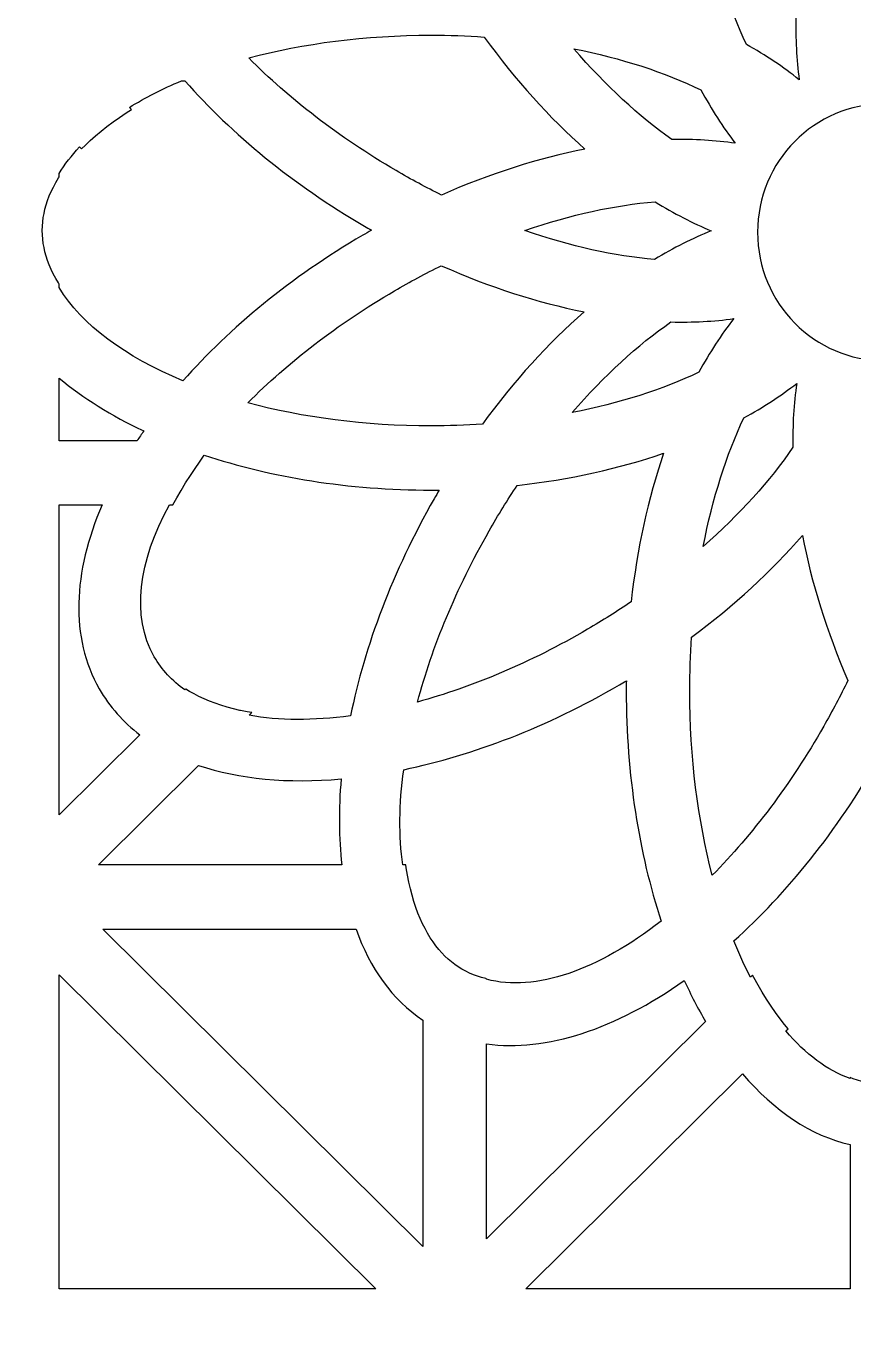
# Model space of a CAD drawing. Header units: centimetres. Extents: x -1.11 to 1.11, y -4.33 to 4.33.
# Drawn here: x -0.566 to -0.013, y 2.829 to 3.694 of the extents above; entities that cross this region are included whole.
import ezdxf

# ---------------------------------------------------------------- set-up
doc = ezdxf.new("R2010")
doc.units = ezdxf.units.CM
doc.header["$MEASUREMENT"] = 0
doc.layers.add('Layer 1', color=7, linetype='Continuous')

msp = doc.modelspace()

# ---------------------------------------------------------------- linework, layer by layer
at = {"layer": 'Layer 1', "color": 242}
for points, knots in [([(1.10974, 4.33144), (1.10974, 4.33144), (1.10974, 4.24064), (1.10974, 4.24064), (1.10974, 4.24064), (1.10974, 4.24064), (1.10974, 4.18115), (1.10974, 4.18115), (1.10974, 4.18115), (1.10974, 4.18115), (1.10974, 3.74601), (1.10974, 3.74601), (1.10974, 3.74601), (1.10974, 3.74601), (1.10974, 3.68652), (1.10974, 3.68652), (1.10974, 3.68652), (1.10974, 3.68652), (1.10974, 3.67418), (1.10974, 3.67418), (1.10974, 3.67418), (1.10974, 3.67418), (1.10974, 3.61469), (1.10974, 3.61469), (1.10974, 3.61469), (1.10974, 3.61469), (1.10974, 3.17955), (1.10974, 3.17955), (1.10974, 3.17955), (1.10974, 3.17955), (1.10974, 3.12006), (1.10974, 3.12006), (1.10974, 3.12006), (1.10974, 3.12006), (1.10974, 3.10772), (1.10974, 3.10772), (1.10974, 3.10772), (1.10974, 3.10772), (1.10974, 3.04823), (1.10974, 3.04823), (1.10974, 3.04823), (1.10974, 3.04823), (1.10974, 2.61308), (1.10974, 2.61308), (1.10974, 2.61308), (1.10974, 2.61308), (1.10974, 2.5536), (1.10974, 2.5536), (1.10974, 2.5536), (1.10974, 2.5536), (1.10974, 2.54125), (1.10974, 2.54125), (1.10974, 2.54125), (1.10974, 2.54125), (1.10974, 2.48176), (1.10974, 2.48176), (1.10974, 2.48176), (1.10974, 2.48176), (1.10974, 2.04662), (1.10974, 2.04662), (1.10974, 2.04662), (1.10974, 2.04662), (1.10974, 1.98713), (1.10974, 1.98713), (1.10974, 1.98713), (1.10974, 1.98713), (1.10974, 1.97479), (1.10974, 1.97479), (1.10974, 1.97479), (1.10974, 1.97479), (1.10974, 1.9153), (1.10974, 1.9153), (1.10974, 1.9153), (1.10974, 1.9153), (1.10974, 1.48016), (1.10974, 1.48016), (1.10974, 1.48016), (1.10974, 1.48016), (1.10974, 1.42067), (1.10974, 1.42067), (1.10974, 1.42067), (1.10974, 1.42067), (1.10974, 1.40833), (1.10974, 1.40833), (1.10974, 1.40833), (1.10974, 1.40833), (1.10974, 1.34884), (1.10974, 1.34884), (1.10974, 1.34884), (1.10974, 1.34884), (1.10974, 0.91369), (1.10974, 0.91369), (1.10974, 0.91369), (1.10974, 0.91369), (1.10974, 0.85421), (1.10974, 0.85421), (1.10974, 0.85421), (1.10974, 0.85421), (1.10974, 0.84186), (1.10974, 0.84186), (1.10974, 0.84186), (1.10974, 0.84186), (1.10974, 0.78238), (1.10974, 0.78238), (1.10974, 0.78238), (1.10974, 0.78238), (1.10974, 0.34723), (1.10974, 0.34723), (1.10974, 0.34723), (1.10974, 0.34723), (1.10974, 0.28774), (1.10974, 0.28774), (1.10974, 0.28774), (1.10974, 0.28774), (1.10974, 0.2754), (1.10974, 0.2754), (1.10974, 0.2754), (1.10974, 0.2754), (1.10974, 0.21591), (1.10974, 0.21591), (1.10974, 0.21591), (1.10974, 0.21591), (1.10974, -0.21923), (1.10974, -0.21923), (1.10974, -0.21923), (1.10974, -0.21923), (1.10974, -0.27872), (1.10974, -0.27872), (1.10974, -0.27872), (1.10974, -0.27872), (1.10974, -0.29106), (1.10974, -0.29106), (1.10974, -0.29106), (1.10974, -0.29106), (1.10974, -0.35055), (1.10974, -0.35055), (1.10974, -0.35055), (1.10974, -0.35055), (1.10974, -0.78569), (1.10974, -0.78569), (1.10974, -0.78569), (1.10974, -0.78569), (1.10974, -0.84518), (1.10974, -0.84518), (1.10974, -0.84518), (1.10974, -0.84518), (1.10974, -0.85752), (1.10974, -0.85752), (1.10974, -0.85752), (1.10974, -0.85752), (1.10974, -0.91701), (1.10974, -0.91701), (1.10974, -0.91701), (1.10974, -0.91701), (1.10974, -1.35216), (1.10974, -1.35216), (1.10974, -1.35216), (1.10974, -1.35216), (1.10974, -1.41164), (1.10974, -1.41164), (1.10974, -1.41164), (1.10974, -1.41164), (1.10974, -1.42399), (1.10974, -1.42399), (1.10974, -1.42399), (1.10974, -1.42399), (1.10974, -1.48348), (1.10974, -1.48348), (1.10974, -1.48348), (1.10974, -1.48348), (1.10974, -1.91862), (1.10974, -1.91862), (1.10974, -1.91862), (1.10974, -1.91862), (1.10974, -1.97811), (1.10974, -1.97811), (1.10974, -1.97811), (1.10974, -1.97811), (1.10974, -1.99045), (1.10974, -1.99045), (1.10974, -1.99045), (1.10974, -1.99045), (1.10974, -2.04994), (1.10974, -2.04994), (1.10974, -2.04994), (1.10974, -2.04994), (1.10974, -2.48508), (1.10974, -2.48508), (1.10974, -2.48508), (1.10974, -2.48508), (1.10974, -2.54457), (1.10974, -2.54457), (1.10974, -2.54457), (1.10974, -2.54457), (1.10974, -2.55691), (1.10974, -2.55691), (1.10974, -2.55691), (1.10974, -2.55691), (1.10974, -2.6164), (1.10974, -2.6164), (1.10974, -2.6164), (1.10974, -2.6164), (1.10974, -3.05155), (1.10974, -3.05155), (1.10974, -3.05155), (1.10974, -3.05155), (1.10974, -3.11103), (1.10974, -3.11103), (1.10974, -3.11103), (1.10974, -3.11103), (1.10974, -3.12338), (1.10974, -3.12338), (1.10974, -3.12338), (1.10974, -3.12338), (1.10974, -3.18286), (1.10974, -3.18286), (1.10974, -3.18286), (1.10974, -3.18286), (1.10974, -3.61801), (1.10974, -3.61801), (1.10974, -3.61801), (1.10974, -3.61801), (1.10974, -3.6775), (1.10974, -3.6775), (1.10974, -3.6775), (1.10974, -3.6775), (1.10974, -3.68984), (1.10974, -3.68984), (1.10974, -3.68984), (1.10974, -3.68984), (1.10974, -3.74933), (1.10974, -3.74933), (1.10974, -3.74933), (1.10974, -3.74933), (1.10974, -4.18447), (1.10974, -4.18447), (1.10974, -4.18447), (1.10974, -4.18447), (1.10974, -4.24396), (1.10974, -4.24396), (1.10974, -4.24396), (1.10974, -4.24396), (1.10974, -4.33143), (1.10974, -4.33143), (1.10974, -4.33143), (1.10974, -4.33143), (0.68678, -4.33143), (0.68678, -4.33143), (0.68678, -4.33143), (0.68678, -4.33143), (0.6268, -4.33143), (0.6268, -4.33143), (0.6268, -4.33143), (0.6268, -4.33143), (0.52285, -4.33143), (0.52285, -4.33143), (0.52285, -4.33143), (0.52285, -4.33143), (0.46287, -4.33143), (0.46287, -4.33143), (0.46287, -4.33143), (0.46287, -4.33143), (0.11565, -4.33143), (0.11565, -4.33143), (0.11565, -4.33143), (0.11565, -4.33143), (0.05567, -4.33143), (0.05567, -4.33143), (0.05567, -4.33143), (0.05567, -4.33143), (-0.04828, -4.33143), (-0.04828, -4.33143), (-0.04828, -4.33143), (-0.04828, -4.33143), (-0.10825, -4.33143), (-0.10825, -4.33143), (-0.10825, -4.33143), (-0.10825, -4.33143), (-0.45548, -4.33143), (-0.45548, -4.33143), (-0.45548, -4.33143), (-0.45548, -4.33143), (-0.51546, -4.33143), (-0.51546, -4.33143), (-0.51546, -4.33143), (-0.51546, -4.33143), (-0.61941, -4.33143), (-0.61941, -4.33143), (-0.61941, -4.33143), (-0.61941, -4.33143), (-0.67938, -4.33143), (-0.67938, -4.33143), (-0.67938, -4.33143), (-0.67938, -4.33143), (-1.10974, -4.33143), (-1.10974, -4.33143), (-1.10974, -4.33143), (-1.10974, -4.33143), (-1.10974, -4.25129), (-1.10974, -4.25129), (-1.10974, -4.25129), (-1.10974, -4.25129), (-1.10974, -4.1918), (-1.10974, -4.1918), (-1.10974, -4.1918), (-1.10974, -4.1918), (-1.10974, -3.74199), (-1.10974, -3.74199), (-1.10974, -3.74199), (-1.10974, -3.74199), (-1.10974, -3.62534), (-1.10974, -3.62534), (-1.10974, -3.62534), (-1.10974, -3.62534), (-1.10974, -3.17553), (-1.10974, -3.17553), (-1.10974, -3.17553), (-1.10974, -3.17553), (-1.10974, -3.05888), (-1.10974, -3.05888), (-1.10974, -3.05888), (-1.10974, -3.05888), (-1.10974, -2.60907), (-1.10974, -2.60907), (-1.10974, -2.60907), (-1.10974, -2.60907), (-1.10974, -2.49242), (-1.10974, -2.49242), (-1.10974, -2.49242), (-1.10974, -2.49242), (-1.10974, -2.04261), (-1.10974, -2.04261), (-1.10974, -2.04261), (-1.10974, -2.04261), (-1.10974, -1.92595), (-1.10974, -1.92595), (-1.10974, -1.92595), (-1.10974, -1.92595), (-1.10974, -1.47614), (-1.10974, -1.47614), (-1.10974, -1.47614), (-1.10974, -1.47614), (-1.10974, -1.35949), (-1.10974, -1.35949), (-1.10974, -1.35949), (-1.10974, -1.35949), (-1.10974, -0.90968), (-1.10974, -0.90968), (-1.10974, -0.90968), (-1.10974, -0.90968), (-1.10974, -0.79303), (-1.10974, -0.79303), (-1.10974, -0.79303), (-1.10974, -0.79303), (-1.10974, -0.34322), (-1.10974, -0.34322), (-1.10974, -0.34322), (-1.10974, -0.34322), (-1.10974, -0.22656), (-1.10974, -0.22656), (-1.10974, -0.22656), (-1.10974, -0.22656), (-1.10974, 0.22325), (-1.10974, 0.22325), (-1.10974, 0.22325), (-1.10974, 0.22325), (-1.10974, 0.3399), (-1.10974, 0.3399), (-1.10974, 0.3399), (-1.10974, 0.3399), (-1.10974, 0.78971), (-1.10974, 0.78971), (-1.10974, 0.78971), (-1.10974, 0.78971), (-1.10974, 0.90636), (-1.10974, 0.90636), (-1.10974, 0.90636), (-1.10974, 0.90636), (-1.10974, 1.35617), (-1.10974, 1.35617), (-1.10974, 1.35617), (-1.10974, 1.35617), (-1.10974, 1.47282), (-1.10974, 1.47282), (-1.10974, 1.47282), (-1.10974, 1.47282), (-1.10974, 1.92263), (-1.10974, 1.92263), (-1.10974, 1.92263), (-1.10974, 1.92263), (-1.10974, 2.03929), (-1.10974, 2.03929), (-1.10974, 2.03929), (-1.10974, 2.03929), (-1.10974, 2.4891), (-1.10974, 2.4891), (-1.10974, 2.4891), (-1.10974, 2.4891), (-1.10974, 2.60575), (-1.10974, 2.60575), (-1.10974, 2.60575), (-1.10974, 2.60575), (-1.10974, 3.05556), (-1.10974, 3.05556), (-1.10974, 3.05556), (-1.10974, 3.05556), (-1.10974, 3.17221), (-1.10974, 3.17221), (-1.10974, 3.17221), (-1.10974, 3.17221), (-1.10974, 3.62202), (-1.10974, 3.62202), (-1.10974, 3.62202), (-1.10974, 3.62202), (-1.10974, 3.73868), (-1.10974, 3.73868), (-1.10974, 3.73868), (-1.10974, 3.73868), (-1.10974, 4.18849), (-1.10974, 4.18849), (-1.10974, 4.18849), (-1.10974, 4.18849), (-1.10974, 4.24797), (-1.10974, 4.24797), (-1.10974, 4.24797), (-1.10974, 4.24797), (-1.10974, 4.33144), (-1.10974, 4.33144), (-1.10974, 4.33144), (-1.10974, 4.33144), (-0.68275, 4.33144), (-0.68275, 4.33144), (-0.68275, 4.33144), (-0.68275, 4.33144), (-0.62277, 4.33144), (-0.62277, 4.33144), (-0.62277, 4.33144), (-0.62277, 4.33144), (-0.51209, 4.33144), (-0.51209, 4.33144), (-0.51209, 4.33144), (-0.51209, 4.33144), (-0.45211, 4.33144), (-0.45211, 4.33144), (-0.45211, 4.33144), (-0.45211, 4.33144), (-0.11162, 4.33144), (-0.11162, 4.33144), (-0.11162, 4.33144), (-0.11162, 4.33144), (-0.05164, 4.33144), (-0.05164, 4.33144), (-0.05164, 4.33144), (-0.05164, 4.33144), (0.05904, 4.33144), (0.05904, 4.33144), (0.05904, 4.33144), (0.05904, 4.33144), (0.11901, 4.33144), (0.11901, 4.33144), (0.11901, 4.33144), (0.11901, 4.33144), (0.45951, 4.33144), (0.45951, 4.33144), (0.45951, 4.33144), (0.45951, 4.33144), (0.51949, 4.33144), (0.51949, 4.33144), (0.51949, 4.33144), (0.51949, 4.33144), (0.63016, 4.33144), (0.63016, 4.33144), (0.63016, 4.33144), (0.63016, 4.33144), (0.69014, 4.33144), (0.69014, 4.33144), (0.69014, 4.33144), (0.69014, 4.33144), (1.10974, 4.33144), (1.10974, 4.33144)], [0, 0, 0, 0, 0.008264, 0.008264, 0.008264, 0.008264, 0.016529, 0.016529, 0.016529, 0.016529, 0.024793, 0.024793, 0.024793, 0.024793, 0.033058, 0.033058, 0.033058, 0.033058, 0.041322, 0.041322, 0.041322, 0.041322, 0.049587, 0.049587, 0.049587, 0.049587, 0.057851, 0.057851, 0.057851, 0.057851, 0.066116, 0.066116, 0.066116, 0.066116, 0.07438, 0.07438, 0.07438, 0.07438, 0.082645, 0.082645, 0.082645, 0.082645, 0.090909, 0.090909, 0.090909, 0.090909, 0.099174, 0.099174, 0.099174, 0.099174, 0.107438, 0.107438, 0.107438, 0.107438, 0.115702, 0.115702, 0.115702, 0.115702, 0.123967, 0.123967, 0.123967, 0.123967, 0.132231, 0.132231, 0.132231, 0.132231, 0.140496, 0.140496, 0.140496, 0.140496, 0.14876, 0.14876, 0.14876, 0.14876, 0.157025, 0.157025, 0.157025, 0.157025, 0.165289, 0.165289, 0.165289, 0.165289, 0.173554, 0.173554, 0.173554, 0.173554, 0.181818, 0.181818, 0.181818, 0.181818, 0.190083, 0.190083, 0.190083, 0.190083, 0.198347, 0.198347, 0.198347, 0.198347, 0.206612, 0.206612, 0.206612, 0.206612, 0.214876, 0.214876, 0.214876, 0.214876, 0.22314, 0.22314, 0.22314, 0.22314, 0.231405, 0.231405, 0.231405, 0.231405, 0.239669, 0.239669, 0.239669, 0.239669, 0.247934, 0.247934, 0.247934, 0.247934, 0.256198, 0.256198, 0.256198, 0.256198, 0.264463, 0.264463, 0.264463, 0.264463, 0.272727, 0.272727, 0.272727, 0.272727, 0.280992, 0.280992, 0.280992, 0.280992, 0.289256, 0.289256, 0.289256, 0.289256, 0.297521, 0.297521, 0.297521, 0.297521, 0.305785, 0.305785, 0.305785, 0.305785, 0.31405, 0.31405, 0.31405, 0.31405, 0.322314, 0.322314, 0.322314, 0.322314, 0.330579, 0.330579, 0.330579, 0.330579, 0.338843, 0.338843, 0.338843, 0.338843, 0.347107, 0.347107, 0.347107, 0.347107, 0.355372, 0.355372, 0.355372, 0.355372, 0.363636, 0.363636, 0.363636, 0.363636, 0.371901, 0.371901, 0.371901, 0.371901, 0.380165, 0.380165, 0.380165, 0.380165, 0.38843, 0.38843, 0.38843, 0.38843, 0.396694, 0.396694, 0.396694, 0.396694, 0.404959, 0.404959, 0.404959, 0.404959, 0.413223, 0.413223, 0.413223, 0.413223, 0.421488, 0.421488, 0.421488, 0.421488, 0.429752, 0.429752, 0.429752, 0.429752, 0.438017, 0.438017, 0.438017, 0.438017, 0.446281, 0.446281, 0.446281, 0.446281, 0.454545, 0.454545, 0.454545, 0.454545, 0.46281, 0.46281, 0.46281, 0.46281, 0.471074, 0.471074, 0.471074, 0.471074, 0.479339, 0.479339, 0.479339, 0.479339, 0.487603, 0.487603, 0.487603, 0.487603, 0.495868, 0.495868, 0.495868, 0.495868, 0.504132, 0.504132, 0.504132, 0.504132, 0.512397, 0.512397, 0.512397, 0.512397, 0.520661, 0.520661, 0.520661, 0.520661, 0.528926, 0.528926, 0.528926, 0.528926, 0.53719, 0.53719, 0.53719, 0.53719, 0.545455, 0.545455, 0.545455, 0.545455, 0.553719, 0.553719, 0.553719, 0.553719, 0.561983, 0.561983, 0.561983, 0.561983, 0.570248, 0.570248, 0.570248, 0.570248, 0.578512, 0.578512, 0.578512, 0.578512, 0.586777, 0.586777, 0.586777, 0.586777, 0.595041, 0.595041, 0.595041, 0.595041, 0.603306, 0.603306, 0.603306, 0.603306, 0.61157, 0.61157, 0.61157, 0.61157, 0.619835, 0.619835, 0.619835, 0.619835, 0.628099, 0.628099, 0.628099, 0.628099, 0.636364, 0.636364, 0.636364, 0.636364, 0.644628, 0.644628, 0.644628, 0.644628, 0.652893, 0.652893, 0.652893, 0.652893, 0.661157, 0.661157, 0.661157, 0.661157, 0.669421, 0.669421, 0.669421, 0.669421, 0.677686, 0.677686, 0.677686, 0.677686, 0.68595, 0.68595, 0.68595, 0.68595, 0.694215, 0.694215, 0.694215, 0.694215, 0.702479, 0.702479, 0.702479, 0.702479, 0.710744, 0.710744, 0.710744, 0.710744, 0.719008, 0.719008, 0.719008, 0.719008, 0.727273, 0.727273, 0.727273, 0.727273, 0.735537, 0.735537, 0.735537, 0.735537, 0.743802, 0.743802, 0.743802, 0.743802, 0.752066, 0.752066, 0.752066, 0.752066, 0.760331, 0.760331, 0.760331, 0.760331, 0.768595, 0.768595, 0.768595, 0.768595, 0.77686, 0.77686, 0.77686, 0.77686, 0.785124, 0.785124, 0.785124, 0.785124, 0.793388, 0.793388, 0.793388, 0.793388, 0.801653, 0.801653, 0.801653, 0.801653, 0.809917, 0.809917, 0.809917, 0.809917, 0.818182, 0.818182, 0.818182, 0.818182, 0.826446, 0.826446, 0.826446, 0.826446, 0.834711, 0.834711, 0.834711, 0.834711, 0.842975, 0.842975, 0.842975, 0.842975, 0.85124, 0.85124, 0.85124, 0.85124, 0.859504, 0.859504, 0.859504, 0.859504, 0.867769, 0.867769, 0.867769, 0.867769, 0.876033, 0.876033, 0.876033, 0.876033, 0.884298, 0.884298, 0.884298, 0.884298, 0.892562, 0.892562, 0.892562, 0.892562, 0.900826, 0.900826, 0.900826, 0.900826, 0.909091, 0.909091, 0.909091, 0.909091, 0.917355, 0.917355, 0.917355, 0.917355, 0.92562, 0.92562, 0.92562, 0.92562, 0.933884, 0.933884, 0.933884, 0.933884, 0.942149, 0.942149, 0.942149, 0.942149, 0.950413, 0.950413, 0.950413, 0.950413, 0.958678, 0.958678, 0.958678, 0.958678, 0.966942, 0.966942, 0.966942, 0.966942, 0.975207, 0.975207, 0.975207, 0.975207, 0.983471, 0.983471, 0.983471, 0.983471, 1, 1, 1, 1]), ([(-0.08446, 3.68188), (-0.0715, 3.67465), (-0.05966, 3.66677), (-0.04912, 3.65832), (-0.04912, 3.65832), (-0.05095, 3.67171), (-0.05168, 3.68593), (-0.0513, 3.70078), (-0.0513, 3.70078), (-0.06648, 3.7232), (-0.08674, 3.74589), (-0.11119, 3.76747), (-0.11119, 3.76747), (-0.10505, 3.7354), (-0.09591, 3.7064), (-0.08446, 3.68188)], [0, 0, 0, 0, 0.2, 0.2, 0.2, 0.2, 0.4, 0.4, 0.4, 0.4, 0.6, 0.6, 0.6, 0.6, 1, 1, 1, 1]), ([(-0.28819, 3.58126), (-0.2556, 3.59566), (-0.22317, 3.60589), (-0.19226, 3.61192), (-0.19226, 3.61192), (-0.21586, 3.6328), (-0.23869, 3.65799), (-0.2596, 3.68684), (-0.2596, 3.68684), (-0.27118, 3.68764), (-0.28301, 3.68806), (-0.29503, 3.68806), (-0.29503, 3.68806), (-0.33904, 3.68806), (-0.3805, 3.68255), (-0.41683, 3.67284), (-0.41683, 3.67284), (-0.39008, 3.64588), (-0.35674, 3.61998), (-0.31839, 3.59759), (-0.31839, 3.59759), (-0.30834, 3.59172), (-0.29825, 3.58628), (-0.28819, 3.58126)], [0, 0, 0, 0, 0.142857, 0.142857, 0.142857, 0.142857, 0.285714, 0.285714, 0.285714, 0.285714, 0.428571, 0.428571, 0.428571, 0.428571, 0.571429, 0.571429, 0.571429, 0.571429, 0.714286, 0.714286, 0.714286, 0.714286, 1, 1, 1, 1]), ([(-0.13413, 3.61836), (-0.11933, 3.61865), (-0.10518, 3.61781), (-0.09187, 3.61582), (-0.09187, 3.61582), (-0.10008, 3.62649), (-0.10773, 3.63844), (-0.11475, 3.65149), (-0.11475, 3.65149), (-0.13898, 3.66323), (-0.16774, 3.67264), (-0.19959, 3.67896), (-0.19959, 3.67896), (-0.17842, 3.6543), (-0.15616, 3.6338), (-0.13413, 3.61836)], [0, 0, 0, 0, 0.2, 0.2, 0.2, 0.2, 0.4, 0.4, 0.4, 0.4, 0.6, 0.6, 0.6, 0.6, 1, 1, 1, 1]), ([(-0.4595, 3.65757), (-0.4595, 3.65757), (-0.46188, 3.65757), (-0.46188, 3.65757), (-0.46188, 3.65757), (-0.47455, 3.65223), (-0.48618, 3.6463), (-0.49661, 3.63985), (-0.49661, 3.63985), (-0.49661, 3.63985), (-0.49515, 3.63841), (-0.49515, 3.63841), (-0.49515, 3.63841), (-0.49515, 3.63841), (-0.49875, 3.63613), (-0.49875, 3.63613), (-0.49875, 3.63613), (-0.49875, 3.63613), (-0.5032, 3.63315), (-0.5032, 3.63315), (-0.5032, 3.63315), (-0.5032, 3.63315), (-0.50747, 3.63014), (-0.50747, 3.63014), (-0.50747, 3.63014), (-0.50747, 3.63014), (-0.51156, 3.62709), (-0.51156, 3.62709), (-0.51156, 3.62709), (-0.51156, 3.62709), (-0.51546, 3.624), (-0.51546, 3.624), (-0.51546, 3.624), (-0.51546, 3.624), (-0.51918, 3.6209), (-0.51918, 3.6209), (-0.51918, 3.6209), (-0.51918, 3.6209), (-0.5227, 3.61777), (-0.5227, 3.61777), (-0.5227, 3.61777), (-0.5227, 3.61777), (-0.52603, 3.61463), (-0.52603, 3.61463), (-0.52603, 3.61463), (-0.52603, 3.61463), (-0.52858, 3.61207), (-0.52858, 3.61207), (-0.52858, 3.61207), (-0.52858, 3.61207), (-0.52989, 3.61337), (-0.52989, 3.61337), (-0.52989, 3.61337), (-0.53525, 3.60769), (-0.53981, 3.60179), (-0.54352, 3.59569), (-0.54352, 3.59569), (-0.54352, 3.59569), (-0.54352, 3.59341), (-0.54352, 3.59341), (-0.54352, 3.59341), (-0.54352, 3.59341), (-0.54397, 3.59271), (-0.54397, 3.59271), (-0.54397, 3.59271), (-0.54397, 3.59271), (-0.54577, 3.58965), (-0.54577, 3.58965), (-0.54577, 3.58965), (-0.54577, 3.58965), (-0.54739, 3.58662), (-0.54739, 3.58662), (-0.54739, 3.58662), (-0.54739, 3.58662), (-0.54884, 3.58362), (-0.54884, 3.58362), (-0.54884, 3.58362), (-0.54884, 3.58362), (-0.55012, 3.58066), (-0.55012, 3.58066), (-0.55012, 3.58066), (-0.55012, 3.58066), (-0.55123, 3.57772), (-0.55123, 3.57772), (-0.55123, 3.57772), (-0.55123, 3.57772), (-0.55218, 3.57481), (-0.55218, 3.57481), (-0.55218, 3.57481), (-0.55218, 3.57481), (-0.55298, 3.57192), (-0.55298, 3.57192), (-0.55298, 3.57192), (-0.55298, 3.57192), (-0.55363, 3.56905), (-0.55363, 3.56905), (-0.55363, 3.56905), (-0.55363, 3.56905), (-0.55413, 3.56619), (-0.55413, 3.56619), (-0.55413, 3.56619), (-0.55413, 3.56619), (-0.55448, 3.56333), (-0.55448, 3.56333), (-0.55448, 3.56333), (-0.55448, 3.56333), (-0.5547, 3.56046), (-0.5547, 3.56046), (-0.5547, 3.56046), (-0.5547, 3.56046), (-0.55477, 3.55757), (-0.55477, 3.55757), (-0.55477, 3.55757), (-0.55477, 3.55757), (-0.5547, 3.55469), (-0.5547, 3.55469), (-0.5547, 3.55469), (-0.5547, 3.55469), (-0.55449, 3.55183), (-0.55449, 3.55183), (-0.55449, 3.55183), (-0.55449, 3.55183), (-0.55413, 3.54898), (-0.55413, 3.54898), (-0.55413, 3.54898), (-0.55413, 3.54898), (-0.55363, 3.54613), (-0.55363, 3.54613), (-0.55363, 3.54613), (-0.55363, 3.54613), (-0.55299, 3.54327), (-0.55299, 3.54327), (-0.55299, 3.54327), (-0.55299, 3.54327), (-0.5522, 3.54039), (-0.5522, 3.54039), (-0.5522, 3.54039), (-0.5522, 3.54039), (-0.55125, 3.53749), (-0.55125, 3.53749), (-0.55125, 3.53749), (-0.55125, 3.53749), (-0.55015, 3.53457), (-0.55015, 3.53457), (-0.55015, 3.53457), (-0.55015, 3.53457), (-0.54888, 3.53161), (-0.54888, 3.53161), (-0.54888, 3.53161), (-0.54888, 3.53161), (-0.54745, 3.52862), (-0.54745, 3.52862), (-0.54745, 3.52862), (-0.54745, 3.52862), (-0.54583, 3.5256), (-0.54583, 3.5256), (-0.54583, 3.5256), (-0.54583, 3.5256), (-0.54404, 3.52255), (-0.54404, 3.52255), (-0.54404, 3.52255), (-0.54404, 3.52255), (-0.54352, 3.52173), (-0.54352, 3.52173), (-0.54352, 3.52173), (-0.54352, 3.52173), (-0.54352, 3.51945), (-0.54352, 3.51945), (-0.54352, 3.51945), (-0.52852, 3.49477), (-0.49936, 3.47319), (-0.46079, 3.45712), (-0.46079, 3.45712), (-0.4295, 3.49266), (-0.38875, 3.52635), (-0.34074, 3.55438), (-0.34074, 3.55438), (-0.33879, 3.55552), (-0.33684, 3.55663), (-0.33489, 3.55774), (-0.33489, 3.55774), (-0.33646, 3.55863), (-0.33803, 3.55954), (-0.33959, 3.56045), (-0.33959, 3.56045), (-0.38754, 3.58844), (-0.42823, 3.62208), (-0.4595, 3.65757)], [0, 0, 0, 0, 0.020833, 0.020833, 0.020833, 0.020833, 0.041667, 0.041667, 0.041667, 0.041667, 0.0625, 0.0625, 0.0625, 0.0625, 0.083333, 0.083333, 0.083333, 0.083333, 0.104167, 0.104167, 0.104167, 0.104167, 0.125, 0.125, 0.125, 0.125, 0.145833, 0.145833, 0.145833, 0.145833, 0.166667, 0.166667, 0.166667, 0.166667, 0.1875, 0.1875, 0.1875, 0.1875, 0.208333, 0.208333, 0.208333, 0.208333, 0.229167, 0.229167, 0.229167, 0.229167, 0.25, 0.25, 0.25, 0.25, 0.270833, 0.270833, 0.270833, 0.270833, 0.291667, 0.291667, 0.291667, 0.291667, 0.3125, 0.3125, 0.3125, 0.3125, 0.333333, 0.333333, 0.333333, 0.333333, 0.354167, 0.354167, 0.354167, 0.354167, 0.375, 0.375, 0.375, 0.375, 0.395833, 0.395833, 0.395833, 0.395833, 0.416667, 0.416667, 0.416667, 0.416667, 0.4375, 0.4375, 0.4375, 0.4375, 0.458333, 0.458333, 0.458333, 0.458333, 0.479167, 0.479167, 0.479167, 0.479167, 0.5, 0.5, 0.5, 0.5, 0.520833, 0.520833, 0.520833, 0.520833, 0.541667, 0.541667, 0.541667, 0.541667, 0.5625, 0.5625, 0.5625, 0.5625, 0.583333, 0.583333, 0.583333, 0.583333, 0.604167, 0.604167, 0.604167, 0.604167, 0.625, 0.625, 0.625, 0.625, 0.645833, 0.645833, 0.645833, 0.645833, 0.666667, 0.666667, 0.666667, 0.666667, 0.6875, 0.6875, 0.6875, 0.6875, 0.708333, 0.708333, 0.708333, 0.708333, 0.729167, 0.729167, 0.729167, 0.729167, 0.75, 0.75, 0.75, 0.75, 0.770833, 0.770833, 0.770833, 0.770833, 0.791667, 0.791667, 0.791667, 0.791667, 0.8125, 0.8125, 0.8125, 0.8125, 0.833333, 0.833333, 0.833333, 0.833333, 0.854167, 0.854167, 0.854167, 0.854167, 0.875, 0.875, 0.875, 0.875, 0.895833, 0.895833, 0.895833, 0.895833, 0.916667, 0.916667, 0.916667, 0.916667, 0.9375, 0.9375, 0.9375, 0.9375, 0.958333, 0.958333, 0.958333, 0.958333, 1, 1, 1, 1]), ([(0.0928, 3.55641), (0.0928, 3.50902), (0.0548, 3.47059), (0.00793, 3.47059), (0.00793, 3.47059), (-0.03893, 3.47059), (-0.07694, 3.50902), (-0.07694, 3.55641), (-0.07694, 3.55641), (-0.07694, 3.6038), (-0.03893, 3.64223), (0.00793, 3.64223), (0.00793, 3.64223), (0.0548, 3.64223), (0.0928, 3.6038), (0.0928, 3.55641)], [0, 0, 0, 0, 0.2, 0.2, 0.2, 0.2, 0.4, 0.4, 0.4, 0.4, 0.6, 0.6, 0.6, 0.6, 1, 1, 1, 1]), ([(-0.14572, 3.53824), (-0.13305, 3.54597), (-0.12038, 3.5524), (-0.10787, 3.5574), (-0.10787, 3.5574), (-0.12026, 3.5625), (-0.1328, 3.56897), (-0.14533, 3.57673), (-0.14533, 3.57673), (-0.17212, 3.57464), (-0.20168, 3.56824), (-0.23239, 3.55762), (-0.23239, 3.55762), (-0.20186, 3.54696), (-0.17244, 3.54047), (-0.14572, 3.53824)], [0, 0, 0, 0, 0.2, 0.2, 0.2, 0.2, 0.4, 0.4, 0.4, 0.4, 0.6, 0.6, 0.6, 0.6, 1, 1, 1, 1]), ([(-0.2608, 3.42821), (-0.2397, 3.45717), (-0.21668, 3.48242), (-0.19289, 3.50327), (-0.19289, 3.50327), (-0.22365, 3.50942), (-0.25587, 3.51969), (-0.28825, 3.5341), (-0.28825, 3.5341), (-0.29868, 3.52893), (-0.30912, 3.52332), (-0.31954, 3.51724), (-0.31954, 3.51724), (-0.35765, 3.49499), (-0.39083, 3.46926), (-0.41749, 3.44248), (-0.41749, 3.44248), (-0.381, 3.43266), (-0.33931, 3.42709), (-0.29503, 3.42709), (-0.29503, 3.42709), (-0.28343, 3.42709), (-0.272, 3.42747), (-0.2608, 3.42821)], [0, 0, 0, 0, 0.142857, 0.142857, 0.142857, 0.142857, 0.285714, 0.285714, 0.285714, 0.285714, 0.428571, 0.428571, 0.428571, 0.428571, 0.571429, 0.571429, 0.571429, 0.571429, 0.714286, 0.714286, 0.714286, 0.714286, 1, 1, 1, 1]), ([(-0.11615, 3.46298), (-0.109, 3.47608), (-0.10121, 3.48806), (-0.09285, 3.49872), (-0.09285, 3.49872), (-0.10609, 3.49687), (-0.12015, 3.49613), (-0.13484, 3.49652), (-0.13484, 3.49652), (-0.15701, 3.48116), (-0.17945, 3.46068), (-0.20079, 3.43595), (-0.20079, 3.43595), (-0.16908, 3.44216), (-0.14039, 3.45141), (-0.11615, 3.46298)], [0, 0, 0, 0, 0.2, 0.2, 0.2, 0.2, 0.4, 0.4, 0.4, 0.4, 0.6, 0.6, 0.6, 0.6, 1, 1, 1, 1]), ([(-0.49148, 3.41715), (-0.49004, 3.41934), (-0.48856, 3.42153), (-0.48705, 3.42371), (-0.48705, 3.42371), (-0.50857, 3.43389), (-0.52759, 3.44574), (-0.54352, 3.45892), (-0.54352, 3.45892), (-0.54352, 3.45892), (-0.54352, 3.41715), (-0.54352, 3.41715), (-0.54352, 3.41715), (-0.54352, 3.41715), (-0.49148, 3.41715), (-0.49148, 3.41715)], [0, 0, 0, 0, 0.2, 0.2, 0.2, 0.2, 0.4, 0.4, 0.4, 0.4, 0.6, 0.6, 0.6, 0.6, 1, 1, 1, 1]), ([(-0.05333, 3.41276), (-0.05362, 3.42772), (-0.05279, 3.44203), (-0.05082, 3.45549), (-0.05082, 3.45549), (-0.06138, 3.44719), (-0.07319, 3.43945), (-0.0861, 3.43236), (-0.0861, 3.43236), (-0.09771, 3.40785), (-0.10701, 3.37876), (-0.11326, 3.34656), (-0.11326, 3.34656), (-0.08887, 3.36797), (-0.0686, 3.39048), (-0.05333, 3.41276)], [0, 0, 0, 0, 0.2, 0.2, 0.2, 0.2, 0.4, 0.4, 0.4, 0.4, 0.6, 0.6, 0.6, 0.6, 1, 1, 1, 1]), ([(-0.16141, 3.30952), (-0.15745, 3.34526), (-0.15, 3.37877), (-0.13971, 3.40885), (-0.13971, 3.40885), (-0.16939, 3.39862), (-0.20238, 3.39123), (-0.23754, 3.38734), (-0.23754, 3.38734), (-0.24401, 3.37759), (-0.25029, 3.36745), (-0.2563, 3.35692), (-0.2563, 3.35692), (-0.2783, 3.31838), (-0.29431, 3.27932), (-0.30416, 3.24265), (-0.30416, 3.24265), (-0.26771, 3.25259), (-0.22884, 3.26884), (-0.1905, 3.29123), (-0.1905, 3.29123), (-0.18045, 3.2971), (-0.17074, 3.30321), (-0.16141, 3.30952)], [0, 0, 0, 0, 0.142857, 0.142857, 0.142857, 0.142857, 0.285714, 0.285714, 0.285714, 0.285714, 0.428571, 0.428571, 0.428571, 0.428571, 0.571429, 0.571429, 0.571429, 0.571429, 0.714286, 0.714286, 0.714286, 0.714286, 1, 1, 1, 1]), ([(-0.44657, 3.40757), (-0.44657, 3.40757), (-0.45575, 3.39403), (-0.45575, 3.39403), (-0.45575, 3.39403), (-0.45575, 3.39403), (-0.45901, 3.38901), (-0.45901, 3.38901), (-0.45901, 3.38901), (-0.45901, 3.38901), (-0.46209, 3.38402), (-0.46209, 3.38402), (-0.46209, 3.38402), (-0.46209, 3.38402), (-0.46499, 3.37906), (-0.46499, 3.37906), (-0.46499, 3.37906), (-0.46499, 3.37906), (-0.46766, 3.37427), (-0.46766, 3.37427), (-0.46766, 3.37427), (-0.46766, 3.37427), (-0.4699, 3.37427), (-0.4699, 3.37427), (-0.4699, 3.37427), (-0.49061, 3.33619), (-0.49549, 3.30008), (-0.47997, 3.27291), (-0.47997, 3.27291), (-0.47493, 3.26409), (-0.46802, 3.25668), (-0.45951, 3.25067), (-0.45951, 3.25067), (-0.45951, 3.25067), (-0.45889, 3.25129), (-0.45889, 3.25129), (-0.45889, 3.25129), (-0.45889, 3.25129), (-0.45641, 3.24974), (-0.45641, 3.24974), (-0.45641, 3.24974), (-0.45641, 3.24974), (-0.45335, 3.24801), (-0.45335, 3.24801), (-0.45335, 3.24801), (-0.45335, 3.24801), (-0.45012, 3.24634), (-0.45012, 3.24634), (-0.45012, 3.24634), (-0.45012, 3.24634), (-0.44672, 3.24475), (-0.44672, 3.24475), (-0.44672, 3.24475), (-0.44672, 3.24475), (-0.44314, 3.24324), (-0.44314, 3.24324), (-0.44314, 3.24324), (-0.44314, 3.24324), (-0.4394, 3.24182), (-0.4394, 3.24182), (-0.4394, 3.24182), (-0.4394, 3.24182), (-0.43548, 3.24048), (-0.43548, 3.24048), (-0.43548, 3.24048), (-0.43548, 3.24048), (-0.43139, 3.23924), (-0.43139, 3.23924), (-0.43139, 3.23924), (-0.43139, 3.23924), (-0.42714, 3.23809), (-0.42714, 3.23809), (-0.42714, 3.23809), (-0.42714, 3.23809), (-0.42273, 3.23705), (-0.42273, 3.23705), (-0.42273, 3.23705), (-0.42273, 3.23705), (-0.42267, 3.23704), (-0.42267, 3.23704), (-0.42267, 3.23704), (-0.42267, 3.23704), (-0.42246, 3.23699), (-0.42246, 3.23699), (-0.42246, 3.23699), (-0.42246, 3.23699), (-0.41789, 3.23606), (-0.41789, 3.23606), (-0.41789, 3.23606), (-0.41789, 3.23606), (-0.4148, 3.23553), (-0.4148, 3.23553), (-0.4148, 3.23553), (-0.4148, 3.23553), (-0.41655, 3.23379), (-0.41655, 3.23379), (-0.41655, 3.23379), (-0.39674, 3.23017), (-0.3738, 3.23008), (-0.34889, 3.23343), (-0.34889, 3.23343), (-0.33937, 3.28003), (-0.32074, 3.32981), (-0.29302, 3.37836), (-0.29302, 3.37836), (-0.2919, 3.38033), (-0.29076, 3.38228), (-0.28962, 3.38423), (-0.28962, 3.38423), (-0.29142, 3.38421), (-0.29322, 3.3842), (-0.29503, 3.3842), (-0.29503, 3.3842), (-0.35026, 3.3842), (-0.40201, 3.39272), (-0.44657, 3.40757)], [0, 0, 0, 0, 0.033333, 0.033333, 0.033333, 0.033333, 0.066667, 0.066667, 0.066667, 0.066667, 0.1, 0.1, 0.1, 0.1, 0.133333, 0.133333, 0.133333, 0.133333, 0.166667, 0.166667, 0.166667, 0.166667, 0.2, 0.2, 0.2, 0.2, 0.233333, 0.233333, 0.233333, 0.233333, 0.266667, 0.266667, 0.266667, 0.266667, 0.3, 0.3, 0.3, 0.3, 0.333333, 0.333333, 0.333333, 0.333333, 0.366667, 0.366667, 0.366667, 0.366667, 0.4, 0.4, 0.4, 0.4, 0.433333, 0.433333, 0.433333, 0.433333, 0.466667, 0.466667, 0.466667, 0.466667, 0.5, 0.5, 0.5, 0.5, 0.533333, 0.533333, 0.533333, 0.533333, 0.566667, 0.566667, 0.566667, 0.566667, 0.6, 0.6, 0.6, 0.6, 0.633333, 0.633333, 0.633333, 0.633333, 0.666667, 0.666667, 0.666667, 0.666667, 0.7, 0.7, 0.7, 0.7, 0.733333, 0.733333, 0.733333, 0.733333, 0.766667, 0.766667, 0.766667, 0.766667, 0.8, 0.8, 0.8, 0.8, 0.833333, 0.833333, 0.833333, 0.833333, 0.866667, 0.866667, 0.866667, 0.866667, 0.9, 0.9, 0.9, 0.9, 0.933333, 0.933333, 0.933333, 0.933333, 1, 1, 1, 1]), ([(-0.48968, 3.22074), (-0.50071, 3.22922), (-0.50984, 3.23946), (-0.5167, 3.25146), (-0.5167, 3.25146), (-0.53631, 3.28581), (-0.53426, 3.32921), (-0.51487, 3.37427), (-0.51487, 3.37427), (-0.51487, 3.37427), (-0.54352, 3.37427), (-0.54352, 3.37427), (-0.54352, 3.37427), (-0.54352, 3.37427), (-0.54352, 3.16735), (-0.54352, 3.16735), (-0.54352, 3.16735), (-0.54352, 3.16735), (-0.48968, 3.22074), (-0.48968, 3.22074)], [0, 0, 0, 0, 0.166667, 0.166667, 0.166667, 0.166667, 0.333333, 0.333333, 0.333333, 0.333333, 0.5, 0.5, 0.5, 0.5, 0.666667, 0.666667, 0.666667, 0.666667, 1, 1, 1, 1]), ([(-0.01664, 3.25697), (-0.03089, 3.28993), (-0.041, 3.32271), (-0.04697, 3.35397), (-0.04697, 3.35397), (-0.06761, 3.33011), (-0.09253, 3.30703), (-0.12106, 3.28588), (-0.12106, 3.28588), (-0.12184, 3.27417), (-0.12226, 3.26221), (-0.12226, 3.25005), (-0.12226, 3.25005), (-0.12226, 3.20555), (-0.11681, 3.16363), (-0.10721, 3.12689), (-0.10721, 3.12689), (-0.08055, 3.15394), (-0.05493, 3.18766), (-0.03279, 3.22644), (-0.03279, 3.22644), (-0.02699, 3.2366), (-0.02161, 3.24679), (-0.01664, 3.25697)], [0, 0, 0, 0, 0.142857, 0.142857, 0.142857, 0.142857, 0.285714, 0.285714, 0.285714, 0.285714, 0.428571, 0.428571, 0.428571, 0.428571, 0.571429, 0.571429, 0.571429, 0.571429, 0.714286, 0.714286, 0.714286, 0.714286, 1, 1, 1, 1]), ([(-0.31399, 3.13386), (-0.31399, 3.13386), (-0.31193, 3.13386), (-0.31193, 3.13386), (-0.31193, 3.13386), (-0.31193, 3.13386), (-0.31166, 3.13186), (-0.31166, 3.13186), (-0.31166, 3.13186), (-0.31166, 3.13186), (-0.31085, 3.12705), (-0.31085, 3.12705), (-0.31085, 3.12705), (-0.31085, 3.12705), (-0.30994, 3.1224), (-0.30994, 3.1224), (-0.30994, 3.1224), (-0.30994, 3.1224), (-0.30891, 3.11791), (-0.30891, 3.11791), (-0.30891, 3.11791), (-0.30891, 3.11791), (-0.30778, 3.11358), (-0.30778, 3.11358), (-0.30778, 3.11358), (-0.30778, 3.11358), (-0.30656, 3.10943), (-0.30656, 3.10943), (-0.30656, 3.10943), (-0.30656, 3.10943), (-0.30524, 3.10544), (-0.30524, 3.10544), (-0.30524, 3.10544), (-0.30524, 3.10544), (-0.30383, 3.10163), (-0.30383, 3.10163), (-0.30383, 3.10163), (-0.30383, 3.10163), (-0.30233, 3.09799), (-0.30233, 3.09799), (-0.30233, 3.09799), (-0.30233, 3.09799), (-0.30076, 3.09453), (-0.30076, 3.09453), (-0.30076, 3.09453), (-0.30076, 3.09453), (-0.29911, 3.09125), (-0.29911, 3.09125), (-0.29911, 3.09125), (-0.29911, 3.09125), (-0.29739, 3.08814), (-0.29739, 3.08814), (-0.29739, 3.08814), (-0.29739, 3.08814), (-0.29561, 3.0852), (-0.29561, 3.0852), (-0.29561, 3.0852), (-0.29561, 3.0852), (-0.29376, 3.08243), (-0.29376, 3.08243), (-0.29376, 3.08243), (-0.29376, 3.08243), (-0.29186, 3.07983), (-0.29186, 3.07983), (-0.29186, 3.07983), (-0.29186, 3.07983), (-0.2899, 3.07739), (-0.2899, 3.07739), (-0.2899, 3.07739), (-0.2899, 3.07739), (-0.28788, 3.0751), (-0.28788, 3.0751), (-0.28788, 3.0751), (-0.28788, 3.0751), (-0.28581, 3.07296), (-0.28581, 3.07296), (-0.28581, 3.07296), (-0.28581, 3.07296), (-0.28368, 3.07096), (-0.28368, 3.07096), (-0.28368, 3.07096), (-0.28368, 3.07096), (-0.28148, 3.06909), (-0.28148, 3.06909), (-0.28148, 3.06909), (-0.28148, 3.06909), (-0.27921, 3.06735), (-0.27921, 3.06735), (-0.27921, 3.06735), (-0.27921, 3.06735), (-0.27686, 3.06573), (-0.27686, 3.06573), (-0.27686, 3.06573), (-0.27686, 3.06573), (-0.27441, 3.06422), (-0.27441, 3.06422), (-0.27441, 3.06422), (-0.27441, 3.06422), (-0.27191, 3.06284), (-0.27191, 3.06284), (-0.27191, 3.06284), (-0.27191, 3.06284), (-0.26935, 3.06159), (-0.26935, 3.06159), (-0.26935, 3.06159), (-0.26935, 3.06159), (-0.26674, 3.06048), (-0.26674, 3.06048), (-0.26674, 3.06048), (-0.26674, 3.06048), (-0.26405, 3.05949), (-0.26405, 3.05949), (-0.26405, 3.05949), (-0.26405, 3.05949), (-0.26128, 3.05862), (-0.26128, 3.05862), (-0.26128, 3.05862), (-0.26128, 3.05862), (-0.25842, 3.05788), (-0.25842, 3.05788), (-0.25842, 3.05788), (-0.25842, 3.05788), (-0.25824, 3.05784), (-0.25824, 3.05784), (-0.25824, 3.05784), (-0.25824, 3.05784), (-0.25815, 3.05782), (-0.25815, 3.05782), (-0.25815, 3.05782), (-0.25815, 3.05782), (-0.2581, 3.05781), (-0.2581, 3.05781), (-0.2581, 3.05781), (-0.2581, 3.05781), (-0.2581, 3.05745), (-0.2581, 3.05745), (-0.2581, 3.05745), (-0.22521, 3.04869), (-0.1833, 3.06366), (-0.14139, 3.09629), (-0.14139, 3.09629), (-0.15618, 3.14146), (-0.16467, 3.19399), (-0.16467, 3.25005), (-0.16467, 3.25005), (-0.16467, 3.25233), (-0.16465, 3.25459), (-0.16462, 3.25685), (-0.16462, 3.25685), (-0.16617, 3.25593), (-0.16772, 3.25501), (-0.16929, 3.25409), (-0.16929, 3.25409), (-0.21756, 3.22591), (-0.26707, 3.20703), (-0.31337, 3.19744), (-0.31337, 3.19744), (-0.31648, 3.17427), (-0.3167, 3.15278), (-0.31399, 3.13386)], [0, 0, 0, 0, 0.02439, 0.02439, 0.02439, 0.02439, 0.04878, 0.04878, 0.04878, 0.04878, 0.073171, 0.073171, 0.073171, 0.073171, 0.097561, 0.097561, 0.097561, 0.097561, 0.121951, 0.121951, 0.121951, 0.121951, 0.146341, 0.146341, 0.146341, 0.146341, 0.170732, 0.170732, 0.170732, 0.170732, 0.195122, 0.195122, 0.195122, 0.195122, 0.219512, 0.219512, 0.219512, 0.219512, 0.243902, 0.243902, 0.243902, 0.243902, 0.268293, 0.268293, 0.268293, 0.268293, 0.292683, 0.292683, 0.292683, 0.292683, 0.317073, 0.317073, 0.317073, 0.317073, 0.341463, 0.341463, 0.341463, 0.341463, 0.365854, 0.365854, 0.365854, 0.365854, 0.390244, 0.390244, 0.390244, 0.390244, 0.414634, 0.414634, 0.414634, 0.414634, 0.439024, 0.439024, 0.439024, 0.439024, 0.463415, 0.463415, 0.463415, 0.463415, 0.487805, 0.487805, 0.487805, 0.487805, 0.512195, 0.512195, 0.512195, 0.512195, 0.536585, 0.536585, 0.536585, 0.536585, 0.560976, 0.560976, 0.560976, 0.560976, 0.585366, 0.585366, 0.585366, 0.585366, 0.609756, 0.609756, 0.609756, 0.609756, 0.634146, 0.634146, 0.634146, 0.634146, 0.658537, 0.658537, 0.658537, 0.658537, 0.682927, 0.682927, 0.682927, 0.682927, 0.707317, 0.707317, 0.707317, 0.707317, 0.731707, 0.731707, 0.731707, 0.731707, 0.756098, 0.756098, 0.756098, 0.756098, 0.780488, 0.780488, 0.780488, 0.780488, 0.804878, 0.804878, 0.804878, 0.804878, 0.829268, 0.829268, 0.829268, 0.829268, 0.853659, 0.853659, 0.853659, 0.853659, 0.878049, 0.878049, 0.878049, 0.878049, 0.902439, 0.902439, 0.902439, 0.902439, 0.926829, 0.926829, 0.926829, 0.926829, 0.95122, 0.95122, 0.95122, 0.95122, 1, 1, 1, 1]), ([(-0.08171, 3.05892), (-0.08171, 3.05892), (-0.08033, 3.06029), (-0.08033, 3.06029), (-0.08033, 3.06029), (-0.08033, 3.06029), (-0.07944, 3.05861), (-0.07944, 3.05861), (-0.07944, 3.05861), (-0.07944, 3.05861), (-0.07665, 3.05358), (-0.07665, 3.05358), (-0.07665, 3.05358), (-0.07665, 3.05358), (-0.0738, 3.04873), (-0.0738, 3.04873), (-0.0738, 3.04873), (-0.0738, 3.04873), (-0.0709, 3.04405), (-0.0709, 3.04405), (-0.0709, 3.04405), (-0.0709, 3.04405), (-0.06796, 3.03955), (-0.06796, 3.03955), (-0.06796, 3.03955), (-0.06796, 3.03955), (-0.06498, 3.03523), (-0.06498, 3.03523), (-0.06498, 3.03523), (-0.06498, 3.03523), (-0.06196, 3.0311), (-0.06196, 3.0311), (-0.06196, 3.0311), (-0.06196, 3.0311), (-0.05891, 3.02715), (-0.05891, 3.02715), (-0.05891, 3.02715), (-0.05891, 3.02715), (-0.05661, 3.02433), (-0.05661, 3.02433), (-0.05661, 3.02433), (-0.05661, 3.02433), (-0.05804, 3.02291), (-0.05804, 3.02291), (-0.05804, 3.02291), (-0.045, 3.00745), (-0.03051, 2.99652), (-0.01509, 2.99115), (-0.01509, 2.99115), (-0.01509, 2.99115), (-0.01509, 2.99174), (-0.01509, 2.99174), (-0.01509, 2.99174), (-0.01509, 2.99174), (-0.01314, 2.99098), (-0.01314, 2.99098), (-0.01314, 2.99098), (-0.01314, 2.99098), (-0.01026, 2.99002), (-0.01026, 2.99002), (-0.01026, 2.99002), (-0.01026, 2.99002), (-0.00741, 2.98922), (-0.00741, 2.98922), (-0.00741, 2.98922), (-0.00741, 2.98922), (-0.00457, 2.98856), (-0.00457, 2.98856), (-0.00457, 2.98856), (-0.00457, 2.98856), (-0.00456, 2.98856), (-0.00456, 2.98856), (-0.00456, 2.98856), (-0.00456, 2.98856), (-0.0043, 2.9885), (-0.0043, 2.9885), (-0.0043, 2.9885), (-0.0043, 2.9885), (-0.00148, 2.98799), (-0.00148, 2.98799), (-0.00148, 2.98799), (-0.00148, 2.98799), (0.00135, 2.98763), (0.00135, 2.98763), (0.00135, 2.98763), (0.00135, 2.98763), (0.00319, 2.98749), (0.00319, 2.98749), (0.00319, 2.98749), (0.00438, 2.98743), (0.00558, 2.98739), (0.00678, 2.98739), (0.00678, 2.98739), (0.00927, 2.98739), (0.01174, 2.98753), (0.01418, 2.98782), (0.01418, 2.98782), (0.01418, 2.98782), (0.01456, 2.98786), (0.01456, 2.98786), (0.01456, 2.98786), (0.01491, 2.98791), (0.01526, 2.98795), (0.01561, 2.988), (0.01561, 2.988), (0.01561, 2.988), (0.01837, 2.98849), (0.01837, 2.98849), (0.01837, 2.98849), (0.01837, 2.98849), (0.0212, 2.98914), (0.0212, 2.98914), (0.0212, 2.98914), (0.0212, 2.98914), (0.02404, 2.98994), (0.02404, 2.98994), (0.02404, 2.98994), (0.02404, 2.98994), (0.02691, 2.9909), (0.02691, 2.9909), (0.02691, 2.9909), (0.02691, 2.9909), (0.02732, 2.99106), (0.02732, 2.99106), (0.02732, 2.99106), (0.02732, 2.99106), (0.02732, 2.9907), (0.02732, 2.9907), (0.02732, 2.9907), (0.04212, 2.99552), (0.05608, 3.00547), (0.06875, 3.01962), (0.06875, 3.01962), (0.06875, 3.01962), (0.06752, 3.02084), (0.06752, 3.02084), (0.06752, 3.02084), (0.06752, 3.02084), (0.06946, 3.02307), (0.06946, 3.02307), (0.06946, 3.02307), (0.06946, 3.02307), (0.07252, 3.0268), (0.07252, 3.0268), (0.07252, 3.0268), (0.07252, 3.0268), (0.07556, 3.03072), (0.07556, 3.03072), (0.07556, 3.03072), (0.07556, 3.03072), (0.07857, 3.03482), (0.07857, 3.03482), (0.07857, 3.03482), (0.07857, 3.03482), (0.08155, 3.03911), (0.08155, 3.03911), (0.08155, 3.03911), (0.08155, 3.03911), (0.08448, 3.04358), (0.08448, 3.04358), (0.08448, 3.04358), (0.08448, 3.04358), (0.08737, 3.04822), (0.08737, 3.04822), (0.08737, 3.04822), (0.08737, 3.04822), (0.09021, 3.05304), (0.09021, 3.05304), (0.09021, 3.05304), (0.09021, 3.05304), (0.09193, 3.05612), (0.09193, 3.05612), (0.09193, 3.05612), (0.09193, 3.05612), (0.09315, 3.05491), (0.09315, 3.05491), (0.09315, 3.05491), (0.09779, 3.06344), (0.10213, 3.07264), (0.10613, 3.08244), (0.10613, 3.08244), (0.07098, 3.11408), (0.03766, 3.15528), (0.00994, 3.20383), (0.00994, 3.20383), (0.00881, 3.2058), (0.00771, 3.20777), (0.00662, 3.20975), (0.00662, 3.20975), (0.00573, 3.20816), (0.00484, 3.20658), (0.00394, 3.20499), (0.00394, 3.20499), (-0.02393, 3.15618), (-0.05747, 3.11479), (-0.09283, 3.08309), (-0.09283, 3.08309), (-0.08937, 3.07456), (-0.08566, 3.06649), (-0.08171, 3.05892)], [0, 0, 0, 0, 0.019608, 0.019608, 0.019608, 0.019608, 0.039216, 0.039216, 0.039216, 0.039216, 0.058824, 0.058824, 0.058824, 0.058824, 0.078431, 0.078431, 0.078431, 0.078431, 0.098039, 0.098039, 0.098039, 0.098039, 0.117647, 0.117647, 0.117647, 0.117647, 0.137255, 0.137255, 0.137255, 0.137255, 0.156863, 0.156863, 0.156863, 0.156863, 0.176471, 0.176471, 0.176471, 0.176471, 0.196078, 0.196078, 0.196078, 0.196078, 0.215686, 0.215686, 0.215686, 0.215686, 0.235294, 0.235294, 0.235294, 0.235294, 0.254902, 0.254902, 0.254902, 0.254902, 0.27451, 0.27451, 0.27451, 0.27451, 0.294118, 0.294118, 0.294118, 0.294118, 0.313725, 0.313725, 0.313725, 0.313725, 0.333333, 0.333333, 0.333333, 0.333333, 0.352941, 0.352941, 0.352941, 0.352941, 0.372549, 0.372549, 0.372549, 0.372549, 0.392157, 0.392157, 0.392157, 0.392157, 0.411765, 0.411765, 0.411765, 0.411765, 0.431373, 0.431373, 0.431373, 0.431373, 0.45098, 0.45098, 0.45098, 0.45098, 0.470588, 0.470588, 0.470588, 0.470588, 0.490196, 0.490196, 0.490196, 0.490196, 0.509804, 0.509804, 0.509804, 0.509804, 0.529412, 0.529412, 0.529412, 0.529412, 0.54902, 0.54902, 0.54902, 0.54902, 0.568627, 0.568627, 0.568627, 0.568627, 0.588235, 0.588235, 0.588235, 0.588235, 0.607843, 0.607843, 0.607843, 0.607843, 0.627451, 0.627451, 0.627451, 0.627451, 0.647059, 0.647059, 0.647059, 0.647059, 0.666667, 0.666667, 0.666667, 0.666667, 0.686275, 0.686275, 0.686275, 0.686275, 0.705882, 0.705882, 0.705882, 0.705882, 0.72549, 0.72549, 0.72549, 0.72549, 0.745098, 0.745098, 0.745098, 0.745098, 0.764706, 0.764706, 0.764706, 0.764706, 0.784314, 0.784314, 0.784314, 0.784314, 0.803922, 0.803922, 0.803922, 0.803922, 0.823529, 0.823529, 0.823529, 0.823529, 0.843137, 0.843137, 0.843137, 0.843137, 0.862745, 0.862745, 0.862745, 0.862745, 0.882353, 0.882353, 0.882353, 0.882353, 0.901961, 0.901961, 0.901961, 0.901961, 0.921569, 0.921569, 0.921569, 0.921569, 0.941176, 0.941176, 0.941176, 0.941176, 0.960784, 0.960784, 0.960784, 0.960784, 1, 1, 1, 1]), ([(-0.35471, 3.13386), (-0.35676, 3.15175), (-0.35689, 3.17101), (-0.35512, 3.19123), (-0.35512, 3.19123), (-0.39065, 3.18812), (-0.42318, 3.19113), (-0.45035, 3.20027), (-0.45035, 3.20027), (-0.45035, 3.20027), (-0.51731, 3.13386), (-0.51731, 3.13386), (-0.51731, 3.13386), (-0.51731, 3.13386), (-0.35471, 3.13386), (-0.35471, 3.13386)], [0, 0, 0, 0, 0.2, 0.2, 0.2, 0.2, 0.4, 0.4, 0.4, 0.4, 0.6, 0.6, 0.6, 0.6, 1, 1, 1, 1]), ([(-0.30051, 3.03012), (-0.32108, 3.0438), (-0.33597, 3.0648), (-0.34517, 3.09097), (-0.34517, 3.09097), (-0.34517, 3.09097), (-0.51434, 3.09097), (-0.51434, 3.09097), (-0.51434, 3.09097), (-0.51434, 3.09097), (-0.30051, 2.87889), (-0.30051, 2.87889), (-0.30051, 2.87889), (-0.30051, 2.87889), (-0.30051, 3.03012), (-0.30051, 3.03012)], [0, 0, 0, 0, 0.2, 0.2, 0.2, 0.2, 0.4, 0.4, 0.4, 0.4, 0.6, 0.6, 0.6, 0.6, 1, 1, 1, 1]), ([(-0.54352, 3.06042), (-0.54352, 3.06042), (-0.54352, 2.85056), (-0.54352, 2.85056), (-0.54352, 2.85056), (-0.54352, 2.85056), (-0.33193, 2.85056), (-0.33193, 2.85056), (-0.33193, 2.85056), (-0.33193, 2.85056), (-0.54352, 3.06042), (-0.54352, 3.06042)], [0, 0, 0, 0, 0.25, 0.25, 0.25, 0.25, 0.5, 0.5, 0.5, 0.5, 1, 1, 1, 1]), ([(-0.11167, 3.0292), (-0.11672, 3.03781), (-0.12148, 3.04696), (-0.12591, 3.0566), (-0.12591, 3.0566), (-0.17152, 3.02437), (-0.21816, 3.00873), (-0.2581, 3.01425), (-0.2581, 3.01425), (-0.2581, 3.01425), (-0.2581, 2.88397), (-0.2581, 2.88397), (-0.2581, 2.88397), (-0.2581, 2.88397), (-0.11167, 3.0292), (-0.11167, 3.0292)], [0, 0, 0, 0, 0.2, 0.2, 0.2, 0.2, 0.4, 0.4, 0.4, 0.4, 0.6, 0.6, 0.6, 0.6, 1, 1, 1, 1]), ([(-0.01509, 2.94697), (-0.04137, 2.95295), (-0.06579, 2.96952), (-0.08696, 2.99422), (-0.08696, 2.99422), (-0.08696, 2.99422), (-0.23181, 2.85056), (-0.23181, 2.85056), (-0.23181, 2.85056), (-0.23181, 2.85056), (-0.01509, 2.85056), (-0.01509, 2.85056), (-0.01509, 2.85056), (-0.01509, 2.85056), (-0.01509, 2.94697), (-0.01509, 2.94697)], [0, 0, 0, 0, 0.2, 0.2, 0.2, 0.2, 0.4, 0.4, 0.4, 0.4, 0.6, 0.6, 0.6, 0.6, 1, 1, 1, 1])]:
    msp.add_open_spline(points, degree=3, knots=knots, dxfattribs=at)

doc.saveas('drawing.dxf')
